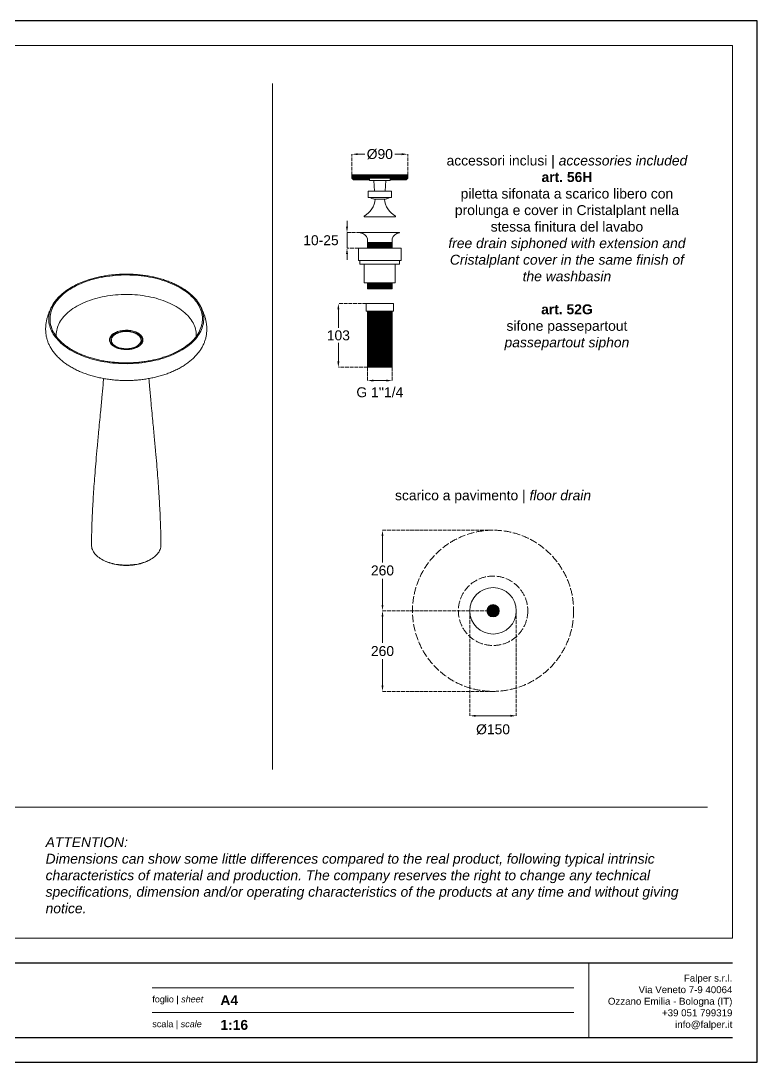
# Model space of a CAD drawing. Header units: millimetres. Extents: x 0 to 4752, y 0 to 3360.
# Drawn here: x 2376 to 4752, y 0 to 3360 of the extents above; entities that cross this region are included whole.
import ezdxf

# ---------------------------------------------------------------- set-up
doc = ezdxf.new("R2010")
doc.units = ezdxf.units.MM
doc.linetypes.add('ACAD_ISO02W100', pattern=[15, 12, -3])
doc.layers.add('_FLP_HELP', color=155, linetype='Continuous', plot=False)
for name, color, linetype, lineweight in [('Falper_0.5', 4, 'Continuous', 5), ('Falper_0.9', 7, 'Continuous', 9), ('FLP_A_QL-16', 252, 'Continuous', 9), ('Linee tratteggiate', 1, 'ACAD_ISO02W100', 5)]:
    doc.layers.add(name, color=color, linetype=linetype, lineweight=lineweight)
doc.layers.add('FLP_A__F', color=7, linetype='Continuous')
doc.styles.add('FLP_TX-20', font='arial.ttf', dxfattribs={"height": 40})
doc.styles.get("Standard").update_dxf_attribs({"font": 'arial.ttf'})
doc.dimstyles.new('FLP_1-20', dxfattribs={"dimtxt": 40, "dimasz": 24, "dimexe": 0, "dimexo": 0, "dimgap": 10, "dimtad": 0, "dimtih": 1, "dimtoh": 1, "dimdec": 1, "dimzin": 9, "dimtxsty": 'FLP_TX-20', "dimcen": 0, "dimdle": 100, "dimclrd": 256, "dimclre": 256, "dimclrt": 7, "dimaunit": 1, "dimazin": 2, "dimtfac": 1, "dimtdec": 1, "dimtmove": 2, "dimatfit": 2, "dimldrblk": 'DOT', "dimfxl": 1, "dimtolj": 1, "dimtzin": 0, "dimlwd": 5, "dimlwe": 5, "dimarcsym": 0})

# ---------------------------------------------------------------- blocks, each defined once
blk = doc.blocks.new('*D16')
at = {"layer": 'Defpoints', "color": 0, "transparency": 16777216}
for p in [(3824.8, 1456.4), (3974.8, 1456.4), (3974.8, 1117.6)]:
    blk.add_point(p, dxfattribs=at)
at = {"layer": 'FLP_A_QL-16', "linetype": 'ACAD_ISO02W100', "lineweight": 5, "transparency": 16777216}
for p, q in [((3824.8, 1456.4), (3824.8, 1117.6)), ((3974.8, 1456.4), (3974.8, 1117.6))]:
    blk.add_line(p, q, dxfattribs=at)
at = {"layer": 'FLP_A_QL-16', "lineweight": 5, "transparency": 16777216}
blk.add_line((3843.8, 1117.6), (3955.8, 1117.6), dxfattribs=at)
at = {"layer": 'FLP_A_QL-16', "transparency": 16777216}
for points in [[(3843.8, 1120.8), (3843.8, 1114.4), (3824.8, 1117.6)], [(3955.8, 1120.8), (3955.8, 1114.4), (3974.8, 1117.6)]]:
    blk.add_solid(points, dxfattribs=at)
at = {"layer": 'FLP_A_QL-16', "color": 7, "transparency": 16777216, "insert": (3899.8, 1073.5), "char_height": 32, "attachment_point": 5}
blk.add_mtext('\\A1;%%C150', dxfattribs=at)
blk = doc.blocks.new('_Dot')
at = {"lineweight": -2}
blk.add_line((-0.5, 0), (-1, 0), dxfattribs=at)
at = {"const_width": 0.5}
blk.add_lwpolyline([(-0.25, 0, 1), (0.25, 0, 1)], format="xyb", close=True, dxfattribs=at)
blk = doc.blocks.new('*D17')
at = {"layer": 'Defpoints', "color": 0, "transparency": 16777216}
for p in [(3543, 1716.4), (3899.8, 1716.4), (3899.8, 1456.4)]:
    blk.add_point(p, dxfattribs=at)
at = {"layer": 'FLP_A_QL-16', "linetype": 'ACAD_ISO02W100', "lineweight": 5, "transparency": 16777216}
for p, q in [((3899.8, 1716.4), (3543, 1716.4)), ((3899.8, 1456.4), (3543, 1456.4))]:
    blk.add_line(p, q, dxfattribs=at)
at = {"layer": 'FLP_A_QL-16', "lineweight": 5, "transparency": 16777216}
for p, q in [((3543, 1697.4), (3543, 1612.7)), ((3543, 1475.4), (3543, 1560))]:
    blk.add_line(p, q, dxfattribs=at)
at = {"layer": 'FLP_A_QL-16', "transparency": 16777216}
for points in [[(3539.9, 1697.4), (3546.2, 1697.4), (3543, 1716.4)], [(3539.9, 1475.4), (3546.2, 1475.4), (3543, 1456.4)]]:
    blk.add_solid(points, dxfattribs=at)
at = {"layer": 'FLP_A_QL-16', "color": 7, "transparency": 16777216, "insert": (3543, 1586.4), "char_height": 32, "attachment_point": 5}
blk.add_mtext('\\A1;260', dxfattribs=at)
blk = doc.blocks.new('*D18')
at = {"layer": 'Defpoints', "color": 0, "transparency": 16777216}
for p in [(3899.8, 1456.4), (3543, 1196.4), (3899.8, 1196.4)]:
    blk.add_point(p, dxfattribs=at)
at = {"layer": 'FLP_A_QL-16', "linetype": 'ACAD_ISO02W100', "lineweight": 5, "transparency": 16777216}
for p, q in [((3899.8, 1456.4), (3543, 1456.4)), ((3899.8, 1196.4), (3543, 1196.4))]:
    blk.add_line(p, q, dxfattribs=at)
at = {"layer": 'FLP_A_QL-16', "lineweight": 5, "transparency": 16777216}
for p, q in [((3543, 1437.4), (3543, 1352.7)), ((3543, 1215.4), (3543, 1300))]:
    blk.add_line(p, q, dxfattribs=at)
at = {"layer": 'FLP_A_QL-16', "transparency": 16777216}
for points in [[(3539.9, 1437.4), (3546.2, 1437.4), (3543, 1456.4)], [(3539.9, 1215.4), (3546.2, 1215.4), (3543, 1196.4)]]:
    blk.add_solid(points, dxfattribs=at)
at = {"layer": 'FLP_A_QL-16', "color": 7, "transparency": 16777216, "insert": (3543, 1326.4), "char_height": 32, "attachment_point": 5}
blk.add_mtext('\\A1;260', dxfattribs=at)
blk = doc.blocks.new('*D20')
at = {"layer": 'Defpoints', "color": 0, "transparency": 16777216}
for p in [(3624.4, 2929.6), (3444.4, 2862), (3624.4, 2862)]:
    blk.add_point(p, dxfattribs=at)
at = {"layer": 'FLP_A_QL-16', "linetype": 'ACAD_ISO02W100', "lineweight": 5, "transparency": 16777216}
for p, q in [((3444.4, 2862), (3444.4, 2929.6)), ((3624.4, 2862), (3624.4, 2929.6))]:
    blk.add_line(p, q, dxfattribs=at)
at = {"layer": 'FLP_A_QL-16', "lineweight": 5, "transparency": 16777216}
for p, q in [((3463.4, 2929.6), (3486.1, 2929.6)), ((3605.4, 2929.6), (3582.6, 2929.6))]:
    blk.add_line(p, q, dxfattribs=at)
at = {"layer": 'FLP_A_QL-16', "transparency": 16777216}
for points in [[(3463.4, 2932.7), (3463.4, 2926.4), (3444.4, 2929.6)], [(3605.4, 2932.7), (3605.4, 2926.4), (3624.4, 2929.6)]]:
    blk.add_solid(points, dxfattribs=at)
at = {"layer": 'FLP_A_QL-16', "color": 7, "transparency": 16777216, "insert": (3534.4, 2929.6), "char_height": 32, "attachment_point": 5}
blk.add_mtext('\\A1;%%C90', dxfattribs=at)
blk = doc.blocks.new('*D21')
at = {"layer": 'Defpoints', "color": 0, "transparency": 16777216}
for p in [(3471.4, 2676.9), (3428.5, 2626.9), (3465.4, 2626.9)]:
    blk.add_point(p, dxfattribs=at)
at = {"layer": 'FLP_A_QL-16', "lineweight": 5, "transparency": 16777216}
for p, q in [((3428.5, 2695.9), (3428.5, 2714.9)), ((3428.5, 2676.9), (3428.5, 2626.9)), ((3428.5, 2607.9), (3428.5, 2588.9))]:
    blk.add_line(p, q, dxfattribs=at)
at = {"layer": 'FLP_A_QL-16', "linetype": 'ACAD_ISO02W100', "lineweight": 5, "transparency": 16777216}
for p, q in [((3471.4, 2676.9), (3428.5, 2676.9)), ((3465.4, 2626.9), (3428.5, 2626.9))]:
    blk.add_line(p, q, dxfattribs=at)
at = {"layer": 'FLP_A_QL-16', "transparency": 16777216}
for points in [[(3425.3, 2695.9), (3431.7, 2695.9), (3428.5, 2676.9)], [(3425.3, 2607.9), (3431.7, 2607.9), (3428.5, 2626.9)]]:
    blk.add_solid(points, dxfattribs=at)
at = {"layer": 'FLP_A_QL-16', "color": 7, "transparency": 16777216, "insert": (3344.5, 2651.9), "char_height": 32, "attachment_point": 5}
blk.add_mtext('\\A1;10-25', dxfattribs=at)
blk = doc.blocks.new('*D22')
at = {"layer": 'Defpoints', "color": 0, "transparency": 16777216}
for p in [(3494.4, 2242), (3574.4, 2242), (3574.4, 2199.2)]:
    blk.add_point(p, dxfattribs=at)
at = {"layer": 'FLP_A_QL-16', "linetype": 'ACAD_ISO02W100', "lineweight": 5, "transparency": 16777216}
for p, q in [((3494.4, 2242), (3494.4, 2199.2)), ((3574.4, 2242), (3574.4, 2199.2))]:
    blk.add_line(p, q, dxfattribs=at)
at = {"layer": 'FLP_A_QL-16', "lineweight": 5, "transparency": 16777216}
blk.add_line((3513.4, 2199.2), (3555.4, 2199.2), dxfattribs=at)
at = {"layer": 'FLP_A_QL-16', "transparency": 16777216}
for points in [[(3513.4, 2202.4), (3513.4, 2196), (3494.4, 2199.2)], [(3555.4, 2202.4), (3555.4, 2196), (3574.4, 2199.2)]]:
    blk.add_solid(points, dxfattribs=at)
at = {"layer": 'FLP_A_QL-16', "color": 7, "transparency": 16777216, "insert": (3534.4, 2161.3), "char_height": 32, "attachment_point": 5}
blk.add_mtext("\\A1;G 1''1/4", dxfattribs=at)
blk = doc.blocks.new('*D23')
at = {"layer": 'Defpoints', "color": 0, "transparency": 16777216}
for p in [(3490.4, 2448), (3400.6, 2242), (3494.4, 2242)]:
    blk.add_point(p, dxfattribs=at)
at = {"layer": 'FLP_A_QL-16', "linetype": 'ACAD_ISO02W100', "lineweight": 5, "transparency": 16777216}
for p, q in [((3490.4, 2448), (3400.6, 2448)), ((3494.4, 2242), (3400.6, 2242))]:
    blk.add_line(p, q, dxfattribs=at)
at = {"layer": 'FLP_A_QL-16', "lineweight": 5, "transparency": 16777216}
for p, q in [((3400.6, 2429), (3400.6, 2369.4)), ((3400.6, 2261), (3400.6, 2320.7))]:
    blk.add_line(p, q, dxfattribs=at)
at = {"layer": 'FLP_A_QL-16', "transparency": 16777216}
for points in [[(3397.4, 2429), (3403.8, 2429), (3400.6, 2448)], [(3397.4, 2261), (3403.8, 2261), (3400.6, 2242)]]:
    blk.add_solid(points, dxfattribs=at)
at = {"layer": 'FLP_A_QL-16', "color": 7, "transparency": 16777216, "insert": (3400.6, 2345), "char_height": 32, "attachment_point": 5}
blk.add_mtext('\\A1;103', dxfattribs=at)

msp = doc.modelspace()

# ---------------------------------------------------------------- hatches: boundary and pattern name
at = {"layer": 'Falper_0.5'}
h = msp.add_hatch(dxfattribs=at)
h.set_pattern_fill('ANSI31', color=256, angle=315)
h.set_pattern_definition([(0, (-1516.0115, -644.7366), (7e-16, 3.175), [])])
h.paths.add_polyline_path([(3494.4, 2644.9), (3494.4, 2626.9), (3574.4, 2626.9), (3574.4, 2644.9)])
h = msp.add_hatch(dxfattribs=at)
h.set_pattern_fill('ANSI31', color=256, angle=315)
h.set_pattern_definition([(0, (-1516.0115, -774.7366), (7e-16, 3.175), [])])
h.paths.add_polyline_path([(3494.4, 2514.9), (3494.4, 2494.9), (3574.4, 2494.9), (3574.4, 2514.9)])
h = msp.add_hatch(dxfattribs=at)
h.set_pattern_fill('ANSI31', color=256, angle=315)
h.set_pattern_definition([(0, (-1516.0115, -1027.6735), (7e-16, 3.175), [])])
h.paths.add_polyline_path([(3494.4, 2423), (3494.4, 2242), (3574.4, 2242), (3574.4, 2423)])
h = msp.add_hatch(color=256, dxfattribs=at)
h.dxf.hatch_style = 1
edge = h.paths.add_edge_path()
edge.add_arc((3899.8, 1456.4), 20, 0, 360)
at = {"layer": 'FLP_A__F', "lineweight": 5, "true_color": 0x636466}
h = msp.add_hatch(dxfattribs=at)
h.set_pattern_fill('ANSI31', color=251)
h.set_pattern_definition([(45, (1185.5824, 1024.7505), (-2.245064, 2.245064), [])])
edge = h.paths.add_edge_path()
edge.add_line((3444.4, 2852), (3449.4, 2847))
edge.add_line((3449.4, 2847), (3500.4, 2847))
edge.add_line((3500.4, 2847), (3500.4, 2852))
edge.add_line((3500.4, 2852), (3531.4, 2852))
edge.add_line((3531.4, 2852), (3531.4, 2854))
edge.add_line((3531.4, 2854), (3537.4, 2854))
edge.add_line((3537.4, 2854), (3537.4, 2852))
edge.add_line((3537.4, 2852), (3568.4, 2852))
edge.add_line((3568.4, 2852), (3568.4, 2847))
edge.add_line((3568.4, 2847), (3619.4, 2847))
edge.add_line((3619.4, 2847), (3624.4, 2852))
edge.add_line((3624.4, 2852), (3624.4, 2862))
edge.add_arc((3623.4, 2862), 1, 0, 90)
edge.add_line((3623.4, 2863), (3445.4, 2863))
edge.add_arc((3445.4, 2862), 1, 90, 180)
edge.add_line((3444.4, 2862), (3444.4, 2852))

# ---------------------------------------------------------------- linework, layer by layer
at = {"color": 252, "lineweight": 9}
msp.add_lwpolyline([(4672, 400), (4672, 3280), (80, 3280), (80, 400)], close=True, dxfattribs=at)
for points in [[(3187.8, 3158.2), (3187.8, 944.4)], [(160, 822.6), (4592, 822.6)], [(4209.2, 320), (4209.2, 80)], [(4160.3, 240), (2800.3, 240)], [(4160.3, 160), (2800.3, 160)]]:
    msp.add_lwpolyline(points, dxfattribs=at)
at = {"layer": '_FLP_HELP'}
msp.add_lwpolyline([(4752, 0), (4752, 3360), (0, 3360), (0, 0)], close=True, dxfattribs=at)
for points in [[(80, 320), (4672, 320)], [(80, 80), (4672, 80)]]:
    msp.add_lwpolyline(points, dxfattribs=at)
at = {"layer": 'Falper_0.5'}
for points in [[(3500.7, 2852), (3568.1, 2852), (3568.1, 2845), (3500.7, 2845)], [(3496.9, 2790), (3571.9, 2790), (3571.9, 2810), (3496.9, 2810)], [(3465.4, 2626.9), (3603.4, 2626.9), (3603.4, 2586.9), (3465.4, 2586.9)], [(3494.4, 2644.9), (3494.4, 2626.9), (3574.4, 2626.9), (3574.4, 2644.9)], [(3470.4, 2586.9), (3598.4, 2586.9), (3598.4, 2574.9), (3470.4, 2574.9)], [(3484.4, 2574.9), (3484.4, 2514.9), (3584.4, 2514.9), (3584.4, 2574.9)], [(3494.4, 2514.9), (3494.4, 2494.9), (3574.4, 2494.9), (3574.4, 2514.9)], [(3490.4, 2448), (3490.4, 2423), (3578.4, 2423), (3578.4, 2448)], [(3494.4, 2423), (3494.4, 2242), (3574.4, 2242), (3574.4, 2423)]]:
    msp.add_lwpolyline(points, close=True, dxfattribs=at)
for points in [[(3517.6, 2810), (3514.9, 2845)], [(3553.9, 2845), (3551.1, 2810)]]:
    msp.add_lwpolyline(points, dxfattribs=at)
for points in [[(3502.4, 2790), (3506.8, 2787.5, 0.127458), (3516.5, 2785), (3552.2, 2785, 0.127458), (3561.9, 2787.5), (3566.4, 2790)], [(3549.6, 2785, 0.257989), (3584.8, 2730), (3584.8, 2728), (3484, 2728), (3484, 2730, 0.257989), (3519.1, 2785)]]:
    msp.add_lwpolyline(points, format="xyb", dxfattribs=at)
msp.add_lwpolyline([(3597.4, 2675.9, 0.307057), (3574.4, 2656.9), (3574.4, 2644.9), (3494.4, 2644.9), (3494.4, 2656.9, 0.307057), (3471.4, 2675.9), (3471.4, 2676.9), (3597.4, 2676.9)], format="xyb", close=True, dxfattribs=at)
msp.add_circle((3899.8, 1456.4), 20, dxfattribs=at)
at = {"layer": 'Falper_0.9'}
for p, q in [((2664.1, 2328.8), (2664.1, 2328.4)), ((2668.1, 2329.5), (2668.1, 2324.2)), ((2764.1, 2324.2), (2764.1, 2329.5)), ((2768.1, 2328.8), (2768.1, 2329))]:
    msp.add_line(p, q, dxfattribs=at)
msp.add_lwpolyline([(3444.4, 2852), (3449.4, 2847), (3500.4, 2847), (3500.4, 2852), (3531.4, 2852), (3531.4, 2854), (3537.4, 2854), (3537.4, 2852), (3568.4, 2852), (3568.4, 2847), (3619.4, 2847), (3624.4, 2852), (3624.4, 2862, 0.414214), (3623.4, 2863), (3445.4, 2863, 0.414214), (3444.4, 2862)], format="xyb", close=True, dxfattribs=at)
at = {"layer": 'Falper_0.9', "flags": 128}
for points in [[(2959, 2376), (2959.5, 2377.9), (2960.7, 2383.3), (2961.5, 2388.6), (2961.9, 2394), (2962, 2399.4), (2961.7, 2404.7), (2961.1, 2410.1), (2960.1, 2415.4), (2958.8, 2420.8), (2957.2, 2426), (2955.1, 2431.3), (2952.8, 2436.5), (2950.1, 2441.6), (2947.1, 2446.7), (2943.7, 2451.7), (2940, 2456.7), (2936, 2461.5), (2931.7, 2466.3), (2927.1, 2470.9), (2922.2, 2475.5), (2916.9, 2479.9), (2911.4, 2484.3), (2905.6, 2488.5), (2899.6, 2492.5), (2893.2, 2496.5), (2886.7, 2500.3), (2879.8, 2503.9), (2872.8, 2507.4), (2865.5, 2510.8), (2858, 2514), (2850.3, 2517), (2842.4, 2519.8), (2834.3, 2522.5), (2826.1, 2525), (2817.7, 2527.3), (2809.1, 2529.4), (2800.4, 2531.4), (2791.6, 2533.1), (2782.7, 2534.7), (2773.7, 2536), (2764.6, 2537.2), (2755.5, 2538.2), (2746.3, 2538.9), (2737, 2539.5), (2727.7, 2539.8), (2718.4, 2540), (2709.1, 2539.9), (2699.8, 2539.7), (2690.5, 2539.2), (2681.3, 2538.6), (2672.1, 2537.7), (2663, 2536.6), (2653.9, 2535.4), (2645, 2533.9), (2636.1, 2532.3), (2627.4, 2530.4), (2618.8, 2528.4), (2610.3, 2526.2), (2602, 2523.8), (2593.8, 2521.2), (2585.8, 2518.4), (2578, 2515.5), (2570.4, 2512.4), (2563, 2509.1), (2555.9, 2505.7), (2548.9, 2502.1), (2542.2, 2498.4)], [(2542.2, 2498.4), (2535.8, 2494.5), (2529.6, 2490.5), (2523.6, 2486.4), (2518, 2482.1), (2512.6, 2477.7), (2507.5, 2473.2), (2502.7, 2468.6), (2498.3, 2463.9), (2494.1, 2459.1), (2490.3, 2454.2), (2486.7, 2449.2), (2483.5, 2444.2), (2480.7, 2439.1), (2478.2, 2433.9), (2476, 2428.7), (2474.1, 2423.4), (2472.7, 2418.1), (2471.5, 2412.8), (2470.7, 2407.4), (2470.3, 2402.1), (2470.2, 2396.7), (2470.5, 2391.3), (2471.1, 2385.9), (2472, 2380.6), (2472.9, 2377)], [(2941.7, 2341.6), (2941.9, 2344.8), (2941.8, 2350), (2941.4, 2355.1), (2940.7, 2360.3), (2939.6, 2365.4), (2938.1, 2370.5), (2936.3, 2375.5), (2934.2, 2380.5), (2931.7, 2385.5), (2928.9, 2390.3), (2925.8, 2395.2), (2922.3, 2399.9), (2918.5, 2404.6), (2914.4, 2409.1), (2910, 2413.6), (2905.2, 2418), (2900.2, 2422.2), (2894.9, 2426.4), (2889.3, 2430.4), (2883.5, 2434.3), (2877.3, 2438), (2871, 2441.6), (2864.3, 2445.1), (2857.5, 2448.4), (2850.4, 2451.5), (2843.2, 2454.5), (2835.7, 2457.3), (2828, 2460), (2820.2, 2462.4), (2812.2, 2464.7), (2804, 2466.8), (2795.8, 2468.7), (2787.4, 2470.5), (2778.8, 2472), (2770.2, 2473.3), (2761.5, 2474.5), (2752.7, 2475.4), (2743.9, 2476.1), (2735, 2476.7), (2726.1, 2477), (2717.2, 2477.1), (2708.3, 2477), (2699.4, 2476.8), (2690.5, 2476.3), (2681.6, 2475.6), (2672.9, 2474.7), (2664.1, 2473.6), (2655.5, 2472.3), (2646.9, 2470.9), (2638.5, 2469.2), (2630.2, 2467.3), (2622, 2465.3), (2614, 2463), (2606.1, 2460.6), (2598.4, 2458), (2590.9, 2455.2), (2583.5, 2452.3), (2576.4, 2449.2), (2569.5, 2445.9), (2562.8, 2442.5), (2556.4, 2438.9)], [(2962.5, 2422.1), (2963.7, 2417.6), (2964.8, 2412.3), (2965.6, 2406.8), (2966, 2401.4), (2966, 2396), (2965.7, 2390.6), (2965, 2385.1), (2964, 2379.8), (2962.7, 2374.4), (2960.9, 2369), (2958.9, 2363.7), (2956.5, 2358.5), (2953.7, 2353.3), (2950.6, 2348.2), (2947.2, 2343.1), (2943.5, 2338.1), (2939.4, 2333.2), (2935, 2328.4), (2930.4, 2323.7), (2925.4, 2319.1), (2920.1, 2314.6), (2914.5, 2310.3), (2908.6, 2306), (2902.5, 2301.9), (2896.1, 2297.9), (2889.5, 2294.1), (2882.6, 2290.4), (2875.4, 2286.9), (2868.1, 2283.5), (2860.5, 2280.3), (2852.7, 2277.2), (2844.8, 2274.3), (2836.6, 2271.6), (2828.3, 2269.1), (2819.8, 2266.7), (2811.2, 2264.6), (2802.4, 2262.6), (2793.6, 2260.8), (2784.6, 2259.3), (2775.5, 2257.9), (2766.3, 2256.7), (2757, 2255.7), (2747.7, 2254.9), (2738.4, 2254.3), (2729, 2253.9), (2719.6, 2253.7), (2710.2, 2253.8), (2700.8, 2254), (2691.4, 2254.4), (2682.1, 2255.1), (2672.8, 2255.9), (2663.6, 2257), (2654.4, 2258.2), (2645.4, 2259.6), (2636.4, 2261.3), (2627.5, 2263.1), (2618.8, 2265.1), (2610.2, 2267.3), (2601.8, 2269.7), (2593.5, 2272.3), (2585.4, 2275), (2577.5, 2278), (2569.7, 2281.1), (2562.2, 2284.3), (2554.9, 2287.7), (2547.9, 2291.3), (2541, 2295), (2534.4, 2298.9), (2528.1, 2302.9), (2522, 2307.1), (2516.3, 2311.4), (2510.7, 2315.8), (2505.5, 2320.3), (2500.6, 2324.9), (2496, 2329.6), (2491.7, 2334.5), (2487.7, 2339.4), (2484.1, 2344.4), (2480.7, 2349.5), (2477.7, 2354.6), (2475.1, 2359.8), (2472.8, 2365.1), (2470.8, 2370.4), (2469.1, 2375.7), (2467.9, 2381.1), (2466.9, 2386.5), (2466.4, 2391.9), (2466.1, 2397.3), (2466.3, 2402.8), (2466.8, 2408.2), (2467.6, 2413.6), (2468.8, 2419), (2469.8, 2422.6)], [(2556.4, 2438.9), (2550.2, 2435.2), (2544.3, 2431.4), (2538.7, 2427.4), (2533.3, 2423.3), (2528.2, 2419.1), (2523.4, 2414.7), (2518.9, 2410.3), (2514.7, 2405.7), (2510.8, 2401.1), (2507.3, 2396.4), (2504, 2391.6), (2501.1, 2386.7), (2498.6, 2381.7), (2496.3, 2376.8), (2494.5, 2371.7), (2492.9, 2366.6), (2491.7, 2361.5), (2490.9, 2356.4), (2490.4, 2351.3), (2490.3, 2346.1), (2490.5, 2341.6)], [(2678, 2352.4), (2681.2, 2354.2), (2684.7, 2355.7), (2688.3, 2357.1), (2692.2, 2358.3), (2696.2, 2359.4), (2700.4, 2360.2), (2704.6, 2360.8), (2709, 2361.3), (2713.3, 2361.5), (2717.7, 2361.5), (2722.1, 2361.4), (2726.5, 2361), (2730.8, 2360.4), (2734.9, 2359.6), (2739, 2358.6), (2742.9, 2357.4), (2746.6, 2356.1), (2750.1, 2354.6), (2753.4, 2352.9), (2756.5, 2351.1), (2759.2, 2349.1), (2761.7, 2347), (2763.9, 2344.8), (2765.8, 2342.5), (2767.3, 2340.1), (2768.5, 2337.7), (2769.4, 2335.2), (2769.9, 2332.6), (2770, 2330.1), (2769.8, 2327.6), (2769.2, 2325.1), (2768.3, 2322.6), (2767, 2320.1), (2765.4, 2317.8), (2763.4, 2315.5), (2761.1, 2313.3), (2758.6, 2311.3), (2755.7, 2309.3), (2752.6, 2307.5), (2749.3, 2305.9), (2745.7, 2304.4), (2741.9, 2303.1), (2738, 2302), (2733.9, 2301.1), (2729.7, 2300.3), (2725.4, 2299.8), (2721, 2299.4), (2716.6, 2299.3), (2712.2, 2299.4), (2707.9, 2299.7), (2703.6, 2300.2), (2699.3, 2300.8), (2695.2, 2301.7), (2691.2, 2302.8), (2687.4, 2304.1), (2683.8, 2305.5), (2680.4, 2307.1), (2677.2, 2308.9), (2674.3, 2310.8), (2671.6, 2312.8), (2669.3, 2315), (2667.3, 2317.2), (2665.6, 2319.6), (2664.2, 2322), (2663.2, 2324.4), (2662.5, 2326.9), (2662.2, 2329.5), (2662.2, 2332), (2662.6, 2334.5), (2663.4, 2337), (2664.5, 2339.5), (2666, 2341.9), (2667.8, 2344.2), (2669.9, 2346.4), (2672.3, 2348.6), (2675, 2350.6), (2678, 2352.4)], [(2768.1, 2329), (2768, 2330), (2767.7, 2332.5), (2767, 2335), (2765.9, 2337.4), (2764.5, 2339.7), (2762.8, 2342), (2760.8, 2344.2), (2758.4, 2346.2), (2755.8, 2348.2), (2752.9, 2350), (2749.7, 2351.7), (2746.3, 2353.2), (2742.7, 2354.6), (2738.9, 2355.8), (2735, 2356.8), (2730.9, 2357.6), (2726.8, 2358.2), (2722.5, 2358.6), (2718.2, 2358.8), (2713.9, 2358.8), (2709.7, 2358.6), (2705.4, 2358.2), (2701.3, 2357.6), (2697.2, 2356.8), (2693.3, 2355.8), (2689.5, 2354.6), (2685.9, 2353.2), (2682.5, 2351.7), (2679.3, 2350)], [(2679.3, 2350), (2676.4, 2348.2), (2673.8, 2346.2), (2671.4, 2344.2), (2669.4, 2342), (2667.6, 2339.7), (2666.3, 2337.4), (2665.2, 2335), (2664.5, 2332.5), (2664.1, 2330), (2664.1, 2328.8)], [(2750, 2310), (2747, 2308.3), (2743.7, 2306.9), (2740.2, 2305.6), (2736.6, 2304.5), (2732.8, 2303.6), (2728.8, 2302.8), (2724.8, 2302.3), (2720.7, 2302), (2716.6, 2301.8), (2712.5, 2301.9), (2708.4, 2302.2), (2704.3, 2302.7), (2700.4, 2303.4), (2696.5, 2304.2), (2692.8, 2305.3), (2689.3, 2306.5), (2686, 2308), (2682.9, 2309.5), (2680, 2311.3), (2677.4, 2313.1), (2675.1, 2315.1), (2673.1, 2317.2), (2671.5, 2319.4), (2670.1, 2321.6), (2669.8, 2322.3)], [(2828.2, 1668.8), (2828.2, 1668.5), (2828, 1664.8), (2827.5, 1661.2), (2826.6, 1657.6), (2825.4, 1654.1), (2823.8, 1650.6), (2821.9, 1647.1), (2819.6, 1643.7), (2817.1, 1640.4), (2814.2, 1637.2), (2811, 1634), (2807.5, 1631), (2803.7, 1628.1), (2799.7, 1625.4), (2795.3, 1622.7), (2790.8, 1620.2), (2786, 1617.9), (2780.9, 1615.7), (2775.7, 1613.7), (2770.3, 1611.8), (2764.7, 1610.2), (2759, 1608.7), (2753.1, 1607.4), (2747.1, 1606.3), (2741, 1605.4), (2734.9, 1604.7), (2728.6, 1604.2), (2722.4, 1603.9), (2716.1, 1603.8), (2709.8, 1603.9), (2703.5, 1604.2), (2697.3, 1604.7), (2691.2, 1605.4), (2685.1, 1606.3), (2679.1, 1607.4), (2673.2, 1608.7), (2667.5, 1610.2), (2661.9, 1611.8), (2656.5, 1613.7), (2651.2, 1615.7), (2646.2, 1617.9), (2641.4, 1620.2), (2636.8, 1622.7), (2632.5, 1625.4), (2628.5, 1628.1), (2624.7, 1631), (2621.2, 1634), (2618, 1637.2), (2615.1, 1640.4), (2612.5, 1643.7), (2610.3, 1647.1), (2608.4, 1650.6), (2606.8, 1654.1), (2605.6, 1657.6), (2604.7, 1661.2), (2604.2, 1664.8), (2604, 1668.5), (2604, 1668.8)], [(2793.9, 1621.9), (2791.8, 1620.7), (2787.3, 1618.2), (2782.6, 1615.9), (2777.7, 1613.8), (2772.5, 1611.8), (2767.2, 1610), (2761.7, 1608.4), (2756, 1607), (2750.2, 1605.8), (2744.3, 1604.7), (2738.3, 1603.9), (2732.2, 1603.3), (2726.1, 1602.8), (2719.9, 1602.6), (2713.8, 1602.6), (2707.6, 1602.8), (2701.5, 1603.1), (2695.4, 1603.7), (2689.4, 1604.5), (2683.4, 1605.5), (2677.6, 1606.7), (2671.9, 1608.1), (2666.4, 1609.6), (2661, 1611.4), (2655.8, 1613.3), (2650.8, 1615.4), (2646, 1617.6), (2641.5, 1620), (2638.3, 1621.9)]]:
    msp.add_lwpolyline(points, dxfattribs=at)
at = {"layer": 'Falper_0.9'}
msp.add_circle((3899.8, 1456.4), 75, dxfattribs=at)
for centre, radius, start, end in [((2575.2, 2389.2), 110.6, 137.0679, 162.4217), ((2858.4, 2390), 109, 17.1644, 42.7289), ((2573.4, 2404.7), 104.3, 195.3984, 219.6006), ((2857, 2405.5), 106.2, 318.5167, 343.8626), ((2684.8, 2329.5), 16.7, 154.2974, 205.6576), ((2685, 2324.3), 16.9, 180.2855, 204.4578), ((2736.3, 2336.1), 29.6, 297.7078, 332.227), ((2747.4, 2329.5), 16.7, 334.4598, 25.6554), ((2747.2, 2324.2), 16.9, 334.2754, 359.7539), ((2689, 2326), 21.2, 204.2714, 216.0417), ((2743.3, 2325.9), 21.1, 323.886, 334.7192)]:
    msp.add_arc(centre, radius, start, end, dxfattribs=at)
for points, knots in [([(2938.3, 2464.1), (2937.3, 2465.2), (2935, 2467.8), (2931, 2471.8), (2926.3, 2476.2), (2921.4, 2480.5), (2916.1, 2484.7), (2910.7, 2488.8), (2905, 2492.7), (2899, 2496.6), (2892.8, 2500.3), (2886.4, 2503.9), (2879.8, 2507.3), (2872.9, 2510.6), (2865.9, 2513.8), (2858.7, 2516.8), (2851.3, 2519.7), (2843.7, 2522.4), (2836, 2524.9), (2828.1, 2527.3), (2820.1, 2529.5), (2811.9, 2531.6), (2803.7, 2533.5), (2795.3, 2535.2), (2786.8, 2536.7), (2778.2, 2538.1), (2769.6, 2539.3), (2760.9, 2540.3), (2752.1, 2541.1), (2743.3, 2541.8), (2734.4, 2542.3), (2725.6, 2542.6), (2716.7, 2542.7), (2707.8, 2542.6), (2698.9, 2542.3), (2690, 2541.9), (2681.2, 2541.2), (2672.4, 2540.4), (2663.7, 2539.4), (2655.1, 2538.3), (2646.5, 2536.9), (2638, 2535.4), (2629.6, 2533.7), (2621.3, 2531.9), (2613.1, 2529.8), (2605.1, 2527.6), (2597.2, 2525.2), (2589.5, 2522.7), (2581.9, 2520), (2574.4, 2517.2), (2567.2, 2514.2), (2560.1, 2511), (2553.3, 2507.8), (2546.8, 2504.4), (2542.3, 2501.9), (2540, 2500.6), (2539.7, 2500.4)], [0, 0, 0, 0, 0.0131179, 0.0320531, 0.0509946, 0.0699412, 0.0888916, 0.1078448, 0.1267997, 0.1457557, 0.164712, 0.1836681, 0.2026236, 0.2215781, 0.2405316, 0.2594839, 0.2784349, 0.2973845, 0.3163328, 0.3352798, 0.3542254, 0.3731699, 0.3921132, 0.4110554, 0.4299966, 0.4489369, 0.4678765, 0.4868154, 0.5057537, 0.5246915, 0.543629, 0.5625662, 0.5815033, 0.6004404, 0.6193775, 0.6383148, 0.6572524, 0.6761903, 0.6951288, 0.7140679, 0.7330076, 0.7519482, 0.7708898, 0.7898323, 0.808776, 0.827721, 0.8466673, 0.8656149, 0.884564, 0.9035147, 0.9224669, 0.9414206, 0.9603758, 0.9793325, 0.9972921, 1, 1, 1, 1]), ([(2539.7, 2500.4), (2538.6, 2499.8), (2535.4, 2497.9), (2530.3, 2494.7), (2524.4, 2490.8), (2518.8, 2486.8), (2513.5, 2482.7), (2508.4, 2478.4), (2503.5, 2474.1), (2499, 2469.6), (2496, 2466.5), (2494.5, 2464.8), (2494.4, 2464.7)], [0, 0, 0, 0, 0.061198, 0.177414, 0.29364, 0.409867, 0.526091, 0.642308, 0.758512, 0.874697, 0.990856, 1, 1, 1, 1]), ([(2476.8, 2439.7), (2476.7, 2439.5), (2476.3, 2438.7), (2475.5, 2437.1), (2474.3, 2434.9), (2473.1, 2432.3), (2471.6, 2429.4), (2470.1, 2426.1), (2468.5, 2422.5), (2466.8, 2418.4), (2465.1, 2413.9), (2463.4, 2409.1), (2461.8, 2404), (2460.3, 2398.6), (2458.9, 2392.9), (2457.8, 2387.1), (2456.9, 2381.1), (2456.3, 2375), (2456, 2368.8), (2456, 2362.6), (2456.3, 2356.4), (2456.9, 2350.5), (2457.8, 2344.9), (2458.8, 2339.6), (2460.1, 2334.2), (2461.7, 2328.9), (2463.6, 2323.5), (2465.7, 2318.2), (2468.2, 2312.9), (2470.9, 2307.7), (2473.9, 2302.4), (2477.4, 2297.1), (2481.2, 2291.7), (2485.3, 2286.4), (2489.8, 2281.2), (2494.6, 2276.1), (2499.8, 2271), (2505.3, 2266.1), (2511.1, 2261.2), (2517, 2256.7), (2523, 2252.4), (2528.9, 2248.4), (2535.1, 2244.6), (2541.5, 2240.9), (2548, 2237.3), (2554.7, 2233.9), (2561.6, 2230.6), (2568.7, 2227.5), (2575.9, 2224.6), (2583.3, 2221.8), (2590.8, 2219.1), (2598.4, 2216.6), (2606.2, 2214.3), (2614, 2212.2), (2622, 2210.2), (2630.1, 2208.4), (2638.2, 2206.7), (2646.4, 2205.2), (2654.6, 2203.9), (2662.9, 2202.8), (2671.1, 2201.8), (2679.3, 2201), (2687.2, 2200.4), (2694.5, 2199.9), (2700.8, 2199.7), (2706.8, 2199.5), (2711.8, 2199.4), (2715, 2199.4), (2716.1, 2199.4)], [0, 0, 0, 0, 0.001338, 0.00595, 0.01112, 0.016974, 0.023629, 0.031184, 0.039717, 0.049272, 0.059854, 0.071428, 0.083919, 0.097229, 0.111249, 0.125874, 0.141008, 0.156573, 0.172505, 0.188753, 0.205278, 0.222049, 0.236299, 0.25116, 0.266511, 0.282292, 0.298444, 0.314914, 0.331653, 0.348616, 0.365512, 0.383789, 0.402105, 0.42061, 0.43931, 0.458209, 0.477306, 0.496597, 0.516074, 0.535726, 0.55347, 0.571256, 0.589024, 0.606752, 0.624494, 0.642243, 0.659995, 0.677748, 0.6955, 0.713246, 0.730985, 0.748715, 0.766432, 0.784133, 0.801815, 0.819473, 0.837101, 0.854688, 0.87222, 0.889672, 0.906998, 0.924108, 0.940791, 0.956413, 0.969176, 0.979953, 0.993268, 1, 1, 1, 1]), ([(2716.1, 2199.4), (2719.2, 2199.4), (2723.6, 2199.5), (2730, 2199.6), (2735.6, 2199.8), (2742.2, 2200.2), (2749.1, 2200.7), (2756.3, 2201.3), (2763.8, 2202.1), (2771.3, 2203), (2779, 2204.1), (2786.8, 2205.4), (2794.6, 2206.8), (2802.4, 2208.4), (2810.2, 2210.2), (2817.9, 2212.1), (2825.6, 2214.2), (2833.2, 2216.5), (2840.8, 2218.9), (2848.2, 2221.5), (2855.5, 2224.3), (2862.7, 2227.2), (2869.8, 2230.3), (2876.7, 2233.5), (2883.5, 2236.9), (2890.1, 2240.5), (2896.5, 2244.2), (2902.7, 2248), (2908.7, 2252), (2914.5, 2256.1), (2920.1, 2260.4), (2925.4, 2264.8), (2930.6, 2269.4), (2935.5, 2274), (2940.1, 2278.8), (2944.5, 2283.7), (2948.6, 2288.7), (2952.5, 2293.8), (2956, 2298.9), (2959.3, 2304.2), (2962.2, 2309.4), (2964.9, 2314.7), (2967.2, 2319.9), (2969.2, 2325.2), (2971, 2330.6), (2972.5, 2335.9), (2973.7, 2341.2), (2974.7, 2346.5), (2975.4, 2351.8), (2975.9, 2357.3), (2976.2, 2363), (2976.1, 2368.8), (2975.9, 2374.6), (2975.3, 2380.3), (2974.5, 2386), (2973.5, 2391.5), (2972.3, 2397), (2970.9, 2402.3), (2969.3, 2407.4), (2967.7, 2412.3), (2965.9, 2416.9), (2964.2, 2421.2), (2962.5, 2425.2), (2960.8, 2428.7), (2959.3, 2431.9), (2957.9, 2434.8), (2956.7, 2437.2), (2955.8, 2438.8), (2955.4, 2439.6), (2955.4, 2439.7)], [0, 0, 0, 0, 0.0192517, 0.0270558, 0.0400144, 0.0534769, 0.0679262, 0.083015, 0.098604, 0.1145818, 0.1308694, 0.1474082, 0.1641541, 0.1810733, 0.1981392, 0.2153306, 0.2326305, 0.2500246, 0.2675011, 0.28505, 0.3026623, 0.3203302, 0.3380463, 0.355804, 0.373597, 0.3914193, 0.4092648, 0.4270893, 0.444875, 0.4627185, 0.4805641, 0.4984043, 0.5162305, 0.5340344, 0.5518086, 0.5695467, 0.5872439, 0.6048968, 0.6225038, 0.6400654, 0.6573434, 0.673994, 0.6904953, 0.7067303, 0.7226553, 0.7382192, 0.7533667, 0.7680375, 0.7822039, 0.7967139, 0.8121731, 0.8273794, 0.842328, 0.8569874, 0.8713197, 0.8852787, 0.8988079, 0.9118395, 0.9242939, 0.9360815, 0.9471079, 0.9572839, 0.9665391, 0.9748362, 0.9821811, 0.9886261, 0.9942645, 0.9992215, 1, 1, 1, 1]), ([(2762.3, 2337), (2762.2, 2337.4), (2761.7, 2338.6), (2760.5, 2340.4), (2758.9, 2342.4), (2756.9, 2344.4), (2754.7, 2346.3), (2752.3, 2348.1), (2749.6, 2349.8), (2746.7, 2351.3), (2743.6, 2352.7), (2740.3, 2353.9), (2736.8, 2355), (2733.3, 2355.9), (2729.6, 2356.6), (2725.8, 2357.1), (2721.9, 2357.5), (2718.1, 2357.7), (2714.2, 2357.7), (2710.3, 2357.5), (2706.4, 2357.1), (2702.6, 2356.6), (2698.9, 2355.9), (2695.4, 2355), (2691.9, 2353.9), (2688.6, 2352.7), (2685.5, 2351.3), (2682.6, 2349.8), (2679.9, 2348.1), (2677.4, 2346.3), (2675.2, 2344.4), (2673.3, 2342.4), (2671.7, 2340.3), (2670.5, 2338.5), (2670, 2337.4), (2669.9, 2337.1)], [0, 0, 0, 0, 0.0161355, 0.0470343, 0.0780658, 0.1092085, 0.1404316, 0.1717047, 0.2030031, 0.2343087, 0.265609, 0.2968993, 0.3281779, 0.3594449, 0.3907013, 0.4219491, 0.4531905, 0.4844278, 0.5156634, 0.5468998, 0.5781389, 0.609383, 0.6406349, 0.6718969, 0.7031715, 0.7344606, 0.7657658, 0.7970874, 0.8284239, 0.8597705, 0.8911148, 0.9224378, 0.9537135, 0.9849089, 1, 1, 1, 1]), ([(2936.7, 2335.4), (2935.5, 2334), (2932.9, 2331), (2928.7, 2326.7), (2924.2, 2322.4), (2919.4, 2318.2), (2914.3, 2314.1), (2909, 2310), (2903.4, 2306.1), (2897.6, 2302.3), (2891.5, 2298.7), (2885.2, 2295.1), (2878.7, 2291.7), (2872, 2288.4), (2865.1, 2285.3), (2858, 2282.3), (2850.8, 2279.5), (2843.3, 2276.8), (2835.7, 2274.2), (2827.9, 2271.8), (2820, 2269.6), (2812, 2267.5), (2803.8, 2265.7), (2795.5, 2263.9), (2787.1, 2262.4), (2778.6, 2261), (2770.1, 2259.8), (2761.4, 2258.8), (2752.7, 2257.9), (2744, 2257.3), (2735.2, 2256.8), (2726.4, 2256.5), (2717.6, 2256.4), (2708.8, 2256.4), (2700, 2256.7), (2691.2, 2257.1), (2682.5, 2257.7), (2673.8, 2258.5), (2665.1, 2259.4), (2656.5, 2260.6), (2648, 2261.9), (2639.6, 2263.4), (2631.3, 2265), (2623.1, 2266.9), (2615, 2268.9), (2607, 2271), (2599.2, 2273.4), (2591.5, 2275.9), (2584, 2278.5), (2576.6, 2281.3), (2569.5, 2284.2), (2562.5, 2287.3), (2555.7, 2290.6), (2549.2, 2293.9), (2542.8, 2297.4), (2536.7, 2301.1), (2530.8, 2304.8), (2525.1, 2308.7), (2519.7, 2312.7), (2514.6, 2316.7), (2509.7, 2320.9), (2505, 2325.2), (2500.7, 2329.6), (2496.6, 2334), (2494.2, 2336.9), (2493, 2338.4)], [0, 0, 0, 0, 0.014874, 0.030784, 0.046689, 0.06259, 0.078487, 0.094383, 0.110277, 0.12617, 0.142064, 0.157957, 0.173851, 0.189746, 0.205641, 0.221538, 0.237436, 0.253334, 0.269234, 0.285136, 0.301038, 0.316941, 0.332846, 0.348751, 0.364657, 0.380564, 0.396472, 0.41238, 0.428289, 0.444199, 0.460108, 0.476018, 0.491928, 0.507838, 0.523749, 0.539659, 0.555568, 0.571478, 0.587387, 0.603295, 0.619203, 0.63511, 0.651016, 0.666921, 0.682825, 0.698729, 0.714631, 0.730532, 0.746431, 0.76233, 0.778226, 0.794122, 0.810016, 0.82591, 0.841802, 0.857693, 0.873583, 0.889473, 0.905363, 0.921253, 0.937144, 0.953037, 0.968932, 0.984831, 1, 1, 1, 1]), ([(2768.1, 2329), (2768.1, 2329), (2768.1, 2328.2), (2768, 2326.6), (2767.5, 2324.4), (2766.8, 2322.2), (2765.7, 2320), (2764.3, 2317.9), (2762.6, 2315.8), (2760.7, 2313.8), (2758.5, 2312), (2756, 2310.2), (2753.3, 2308.5), (2750.4, 2306.9), (2747.3, 2305.5), (2743.9, 2304.2), (2740.4, 2303), (2736.8, 2302), (2733, 2301.2), (2729.1, 2300.5), (2725.1, 2300), (2721.1, 2299.7), (2717.1, 2299.6), (2713, 2299.6), (2709, 2299.9), (2705, 2300.3), (2701, 2300.9), (2697.2, 2301.6), (2693.5, 2302.5), (2689.9, 2303.6), (2686.5, 2304.8), (2683.3, 2306.2), (2680.2, 2307.7), (2677.4, 2309.3), (2674.8, 2311.1), (2672.5, 2312.9), (2670.5, 2314.8), (2668.7, 2316.8), (2667.2, 2318.9), (2666, 2321), (2665, 2323.2), (2664.4, 2325.3), (2664.1, 2327.1), (2664.1, 2328.1), (2664.1, 2328.4)], [0, 0, 0, 0, 0.001582, 0.027197, 0.052829, 0.078303, 0.103543, 0.128546, 0.153356, 0.178029, 0.202617, 0.227159, 0.251682, 0.276203, 0.300732, 0.325274, 0.349833, 0.374409, 0.399001, 0.423608, 0.448226, 0.472853, 0.497485, 0.522119, 0.546753, 0.571382, 0.596002, 0.620611, 0.645205, 0.669781, 0.694338, 0.718873, 0.743385, 0.767877, 0.792352, 0.816821, 0.841295, 0.865795, 0.890358, 0.91503, 0.939868, 0.964927, 0.990238, 1, 1, 1, 1]), ([(2643, 2205.9), (2642.4, 2198.9), (2640.6, 2178.3), (2637.3, 2142.2), (2632.6, 2091.4), (2627.4, 2037.7), (2622.6, 1985.2), (2618.7, 1941.4), (2615.4, 1902.3), (2612.7, 1866.5), (2610.4, 1833.1), (2608.5, 1801.7), (2606.9, 1770.8), (2605.6, 1740.2), (2604.7, 1709.9), (2604.2, 1686.3), (2604.1, 1672.7), (2604, 1668.8)], [0, 0, 0, 0, 0.038944, 0.115642, 0.203711, 0.325239, 0.417897, 0.498397, 0.570506, 0.636594, 0.698156, 0.756164, 0.811285, 0.869658, 0.925271, 0.978502, 1, 1, 1, 1]), ([(2828.2, 1668.8), (2828.1, 1672.8), (2828, 1685.9), (2827.5, 1708.3), (2826.7, 1736.2), (2825.5, 1765.1), (2824, 1795.1), (2822.2, 1826.4), (2820, 1859.3), (2817.4, 1894.2), (2814.3, 1931.7), (2810.8, 1972.6), (2806.5, 2018.7), (2801.3, 2073.4), (2796.2, 2127.8), (2792.1, 2173.3), (2789.9, 2197), (2789.2, 2205.9)], [0, 0, 0, 0, 0.022016, 0.072068, 0.123306, 0.176426, 0.231703, 0.289507, 0.350333, 0.414867, 0.484115, 0.559652, 0.644172, 0.742911, 0.866903, 0.950341, 1, 1, 1, 1])]:
    msp.add_open_spline(points, degree=3, knots=knots, dxfattribs=at)
at = {"layer": 'Linee tratteggiate', "ltscale": 2}
for radius in [260, 112]:
    msp.add_circle((3899.8, 1456.4), radius, dxfattribs=at)

# ---------------------------------------------------------------- texts
for s, width, gutter_width, insert, char_height, attachment_point in [('accessori inclusi | {\\fArial|b0|i1|c0|p34;accessories included\\P\\fArial|b1|i0|c0|p34;art. 56H\\P}piletta sifonata a scarico libero con prolunga e cover in Cristalplant nella stessa finitura del lavabo\\P{\\fArial|b0|i1|c0|p34;free drain siphoned with extension and Cristalplant cover in the same finish of the washbasin\\P\\P\\fArial|b1|i0|c0|p34;art. 52G\\P}sifone passepartout\\P{\\fArial|b0|i1|c0|p34;passepartout siphon}', 809.964, 2, (4138.1, 2925.3), 32, 2), ('scarico a pavimento | {\\fArial|b0|i1|c0|p34;floor drain}', 1258.162, 1.6, (3899.8, 1824.1), 32, 5), ('{\\fArial|b0|i1|c0|p34;\\C251;\\c6710371;ATTENTION:\\PDimensions can show some little differences compared to the real product, following typical intrinsic characteristics of material and production. The company reserves the right to change any technical specifications, dimension and/or operating characteristics of the products at any time and without giving notice.}', 2136, 30, (2456, 480), 32, 7), ('Falper s.r.l.\\PVia Veneto 7-9 40064\\POzzano Emilia - Bologna (IT)\\P+39 051 799319\\Pinfo@falper.it', 742.822, 1.6, (4672, 193.2), 22.4, 6), ('foglio | {\\fArial|b0|i1|c0|p34;sheet}', 742.822, 1.6, (2800.3, 200), 20.8, 4), ('{\\fArial|b1|i0|c0|p34;A4}', 980.04, 1.6, (3019.9, 200), 32, 4), ('scala | {\\fArial|b0|i1|c0|p34;scale}', 742.822, 1.6, (2800.3, 120), 20.8, 4), ('{\\fArial|b1|i0|c0|p34;1:16}', 742.822, 1.6, (3019.9, 120), 32, 4)]:
    msp.add_mtext_dynamic_manual_height_columns(s, width=width, gutter_width=gutter_width, heights=[0], dxfattribs=dict(insert=insert, char_height=char_height, attachment_point=attachment_point))

# ---------------------------------------------------------------- dimensions: what is measured, and where the dimension line sits
at = {"layer": 'FLP_A_QL-16'}
dim = msp.add_linear_dim(base=(3624.4, 2929.6), p1=(3444.4, 2862), p2=(3624.4, 2862), text='%%C<>', dimstyle='FLP_1-20', override={"dimtxt": 32, "dimasz": 19, "dimgap": 8, "dimdec": 0, "dimlfac": 0.5, "dimtxsty": 'Standard', "dimadec": 0}, dxfattribs=at)
dim.commit()
dim.dimension.update_dxf_attribs({"geometry": '*D20', "text_midpoint": (3534.4, 2929.6)})
dim = msp.add_linear_dim(base=(3428.5, 2626.9), p1=(3471.4, 2676.9), p2=(3465.4, 2626.9), angle=90, text='10-<>', dimstyle='FLP_1-20', override={"dimtxt": 32, "dimasz": 19, "dimgap": 8, "dimdec": 0, "dimlfac": 0.5, "dimtxsty": 'Standard', "dimadec": 0}, dxfattribs=at)
dim.commit()
dim.dimension.update_dxf_attribs({"geometry": '*D21', "text_midpoint": (3344.5, 2651.9), "dimtype": 160})
for base, p1, p2, angle, override, picture, middle in [((3400.6, 2242), (3490.4, 2448), (3494.4, 2242), 90, {"dimtxt": 32, "dimasz": 19, "dimgap": 8, "dimdec": 0, "dimlfac": 0.5, "dimtxsty": 'Standard', "dimadec": 0}, '*D23', (3400.6, 2345)), ((3543, 1716.4), (3899.8, 1456.4), (3899.8, 1716.4), 90, {"dimtxt": 32, "dimasz": 19, "dimdec": 0, "dimtxsty": 'Standard', "dimadec": 0}, '*D17', (3543, 1586.4)), ((3543, 1196.4), (3899.8, 1456.4), (3899.8, 1196.4), 270, {"dimtxt": 32, "dimasz": 19, "dimdec": 0, "dimtxsty": 'Standard', "dimadec": 0}, '*D18', (3543, 1326.4))]:
    dim = msp.add_linear_dim(base=base, p1=p1, p2=p2, angle=angle, dimstyle='FLP_1-20', override=override, dxfattribs=at)
    dim.commit()
    dim.dimension.update_dxf_attribs({"geometry": picture, "text_midpoint": middle})
for base, p1, p2, text, override, picture, middle in [((3574.4, 2199.2), (3494.4, 2242), (3574.4, 2242), "G 1''1/4", {"dimtxt": 32, "dimasz": 19, "dimgap": 8, "dimdec": 0, "dimlfac": 0.5, "dimtxsty": 'Standard', "dimadec": 0}, '*D22', (3534.4, 2161.3)), ((3974.8, 1117.6), (3824.8, 1456.4), (3974.8, 1456.4), '%%C<>', {"dimtxt": 32, "dimasz": 19, "dimdec": 0, "dimtxsty": 'Standard', "dimadec": 0}, '*D16', (3899.8, 1073.5))]:
    dim = msp.add_linear_dim(base=base, p1=p1, p2=p2, text=text, dimstyle='FLP_1-20', override=override, dxfattribs=at)
    dim.commit()
    dim.dimension.update_dxf_attribs({"geometry": picture, "text_midpoint": middle, "dimtype": 160})

doc.saveas('drawing.dxf')
